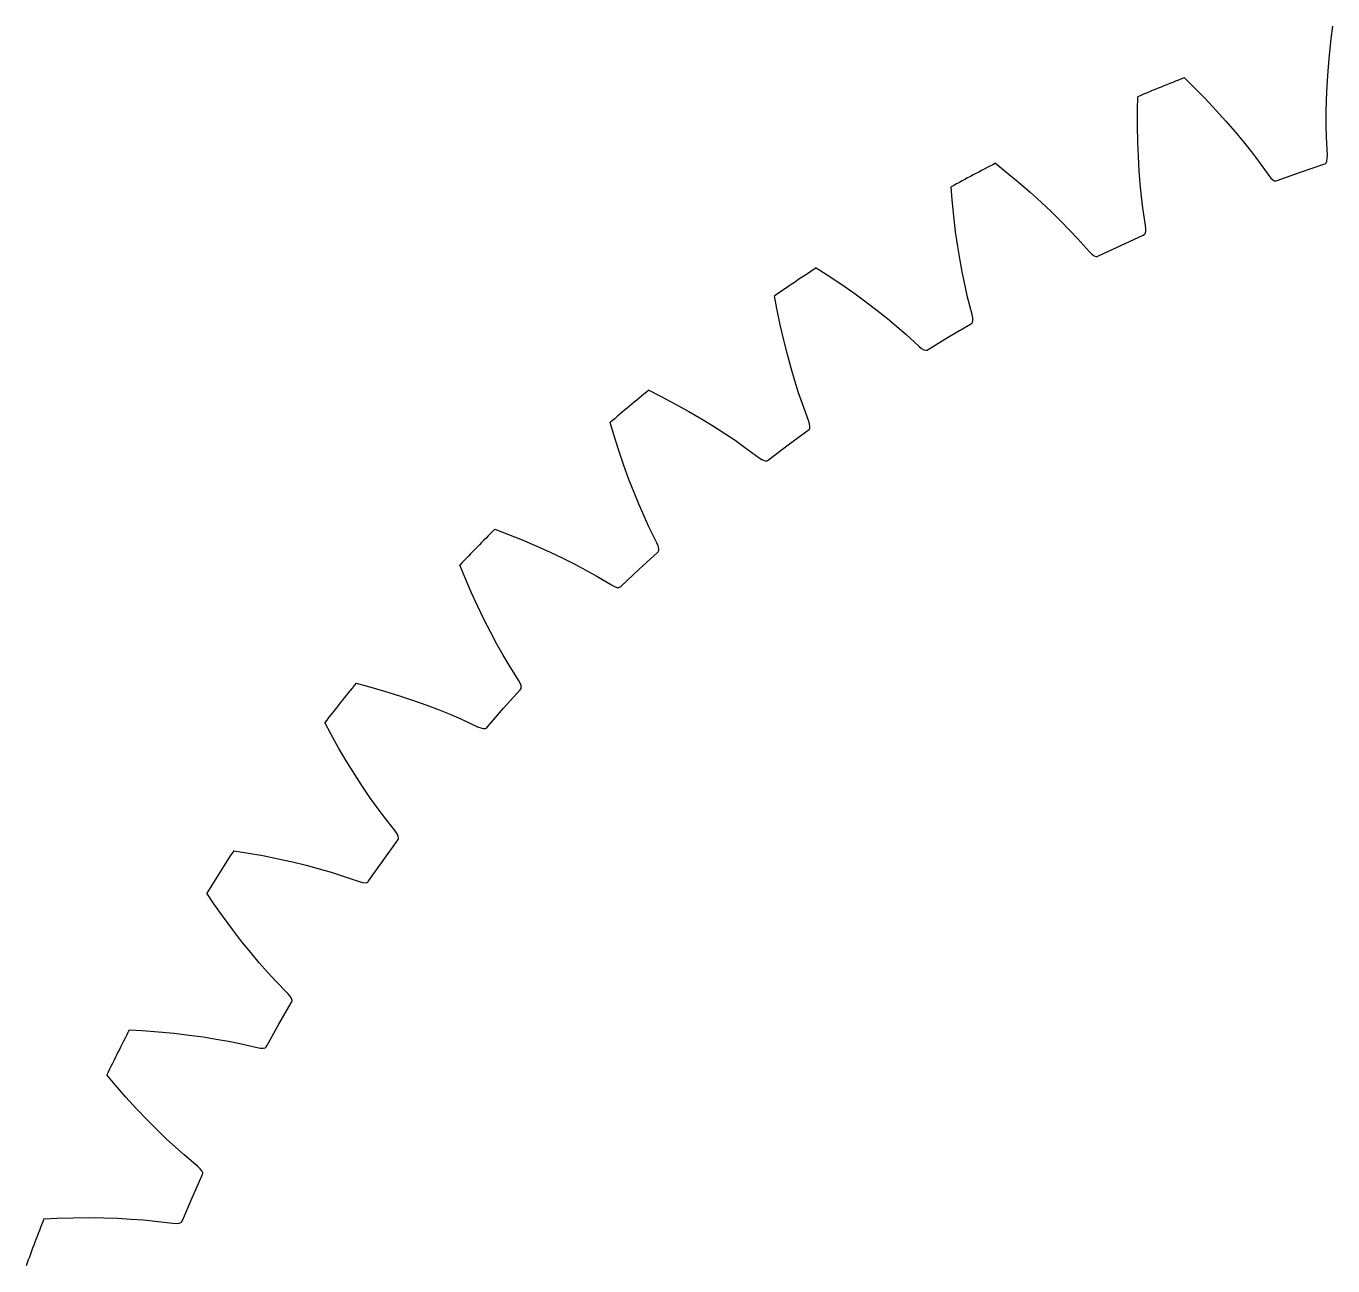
# Model space of a CAD drawing. Extents: x -27 to 210, y -94 to 94.
# Drawn here: x 26.7 to 88, y 32.2 to 90.4 of the extents above; entities that cross this region are included whole.
import ezdxf

# ---------------------------------------------------------------- set-up
doc = ezdxf.new("R2010")
doc.units = 0

msp = doc.modelspace()

# ---------------------------------------------------------------- linework, layer by layer
at = {"layer": 'layer0'}
for p, q in [((87.883, 89.798), (87.958, 90.397)), ((87.801, 89.027), (87.883, 89.798)), ((87.738, 88.293), (87.801, 89.027)), ((87.694, 87.597), (87.738, 88.293)), ((80.995, 87.975), (81.426, 87.552)), ((78.796, 86.482), (78.809, 87.086)), ((81.426, 87.552), (81.968, 86.998)), ((87.665, 86.936), (87.694, 87.597)), ((78.794, 85.707), (78.796, 86.482)), ((81.968, 86.998), (82.473, 86.461)), ((82.473, 86.461), (82.94, 85.943)), ((87.651, 86.312), (87.665, 86.936)), ((82.94, 85.943), (83.372, 85.443)), ((87.65, 85.727), (87.651, 86.312)), ((78.807, 84.97), (78.794, 85.707)), ((83.372, 85.443), (83.771, 84.962)), ((87.661, 85.181), (87.65, 85.727)), ((78.834, 84.274), (78.807, 84.97)), ((83.771, 84.962), (84.134, 84.504)), ((87.7, 84.344), (87.661, 85.181)), ((78.874, 83.614), (78.834, 84.274)), ((84.134, 84.504), (84.465, 84.069)), ((84.465, 84.069), (84.954, 83.388)), ((87.617, 83.949), (87.641, 83.977)), ((87.641, 83.977), (87.678, 84.061)), ((87.678, 84.061), (87.698, 84.184)), ((87.698, 84.184), (87.7, 84.344)), ((72.132, 83.961), (72.604, 83.584)), ((72.604, 83.584), (73.201, 83.089)), ((78.924, 82.991), (78.874, 83.614)), ((84.954, 83.388), (85.055, 83.264)), ((85.35, 83.153), (86.44, 83.54)), ((86.44, 83.54), (87.535, 83.913)), ((87.535, 83.913), (87.59, 83.932)), ((87.59, 83.932), (87.617, 83.949)), ((70.099, 82.25), (70.049, 82.852)), ((73.201, 83.089), (73.758, 82.607)), ((78.983, 82.409), (78.924, 82.991)), ((85.055, 83.264), (85.146, 83.181)), ((85.146, 83.181), (85.227, 83.137)), ((85.227, 83.137), (85.264, 83.131)), ((85.264, 83.131), (85.296, 83.134)), ((85.296, 83.134), (85.35, 83.153)), ((70.176, 81.479), (70.099, 82.25)), ((73.758, 82.607), (74.276, 82.14)), ((74.276, 82.14), (74.757, 81.687)), ((79.05, 81.867), (78.983, 82.409)), ((74.757, 81.687), (75.203, 81.249)), ((79.176, 81.038), (79.05, 81.867)), ((70.265, 80.747), (70.176, 81.479)), ((75.203, 81.249), (75.612, 80.831)), ((79.19, 80.879), (79.176, 81.038)), ((70.363, 80.057), (70.265, 80.747)), ((75.612, 80.831), (75.985, 80.433)), ((75.985, 80.433), (76.542, 79.805)), ((78.005, 80.109), (79.055, 80.593)), ((79.055, 80.593), (79.108, 80.617)), ((79.108, 80.617), (79.133, 80.638)), ((79.133, 80.638), (79.154, 80.668)), ((79.154, 80.668), (79.182, 80.755)), ((79.182, 80.755), (79.19, 80.879)), ((70.471, 79.404), (70.363, 80.057)), ((76.542, 79.805), (76.655, 79.692)), ((76.655, 79.692), (76.754, 79.619)), ((76.96, 79.612), (78.005, 80.109)), ((70.585, 78.79), (70.471, 79.404)), ((76.754, 79.619), (76.84, 79.584)), ((76.84, 79.584), (76.876, 79.581)), ((76.876, 79.581), (76.908, 79.588)), ((76.908, 79.588), (76.96, 79.612)), ((63.729, 79.057), (64.237, 78.73)), ((64.237, 78.73), (64.882, 78.3)), ((70.704, 78.218), (70.585, 78.79)), ((64.882, 78.3), (65.486, 77.878)), ((65.486, 77.878), (66.049, 77.466)), ((70.826, 77.686), (70.704, 78.218)), ((61.882, 77.146), (61.771, 77.74)), ((66.049, 77.466), (66.574, 77.065)), ((71.036, 76.874), (70.826, 77.686)), ((62.038, 76.387), (61.882, 77.146)), ((66.574, 77.065), (67.062, 76.675)), ((67.062, 76.675), (67.512, 76.301)), ((71.066, 76.717), (71.036, 76.874)), ((71.071, 76.593), (71.066, 76.717)), ((62.202, 75.668), (62.038, 76.387)), ((67.512, 76.301), (67.924, 75.944)), ((69.967, 75.829), (70.962, 76.419)), ((70.962, 76.419), (71.011, 76.448)), ((71.011, 76.448), (71.035, 76.471)), ((71.035, 76.471), (71.053, 76.503)), ((71.053, 76.503), (71.071, 76.593)), ((62.371, 74.992), (62.202, 75.668)), ((67.924, 75.944), (68.542, 75.377)), ((68.979, 75.228), (69.967, 75.829)), ((62.545, 74.354), (62.371, 74.992)), ((68.542, 75.377), (68.666, 75.276)), ((68.666, 75.276), (68.773, 75.213)), ((68.773, 75.213), (68.862, 75.187)), ((68.862, 75.187), (68.898, 75.188)), ((68.898, 75.188), (68.93, 75.198)), ((68.93, 75.198), (68.979, 75.228)), ((62.721, 73.755), (62.545, 74.354)), ((62.899, 73.197), (62.721, 73.755)), ((55.875, 73.315), (56.414, 73.042)), ((56.414, 73.042), (57.099, 72.68)), ((63.075, 72.681), (62.899, 73.197)), ((57.099, 72.68), (57.743, 72.322)), ((63.367, 71.894), (63.075, 72.681)), ((54.234, 71.224), (54.063, 71.803)), ((57.743, 72.322), (58.346, 71.971)), ((58.346, 71.971), (58.91, 71.626)), ((63.414, 71.742), (63.367, 71.894)), ((63.432, 71.619), (63.414, 71.742)), ((54.468, 70.485), (54.234, 71.224)), ((58.91, 71.626), (59.435, 71.289)), ((59.435, 71.289), (59.921, 70.963)), ((62.411, 70.746), (63.341, 71.434)), ((63.341, 71.434), (63.387, 71.468)), ((63.387, 71.468), (63.408, 71.494)), ((63.408, 71.494), (63.422, 71.527)), ((63.422, 71.527), (63.432, 71.619)), ((59.921, 70.963), (60.368, 70.649)), ((60.368, 70.649), (61.041, 70.149)), ((61.49, 70.046), (62.411, 70.746)), ((54.704, 69.787), (54.468, 70.485)), ((61.041, 70.149), (61.175, 70.061)), ((61.175, 70.061), (61.288, 70.01)), ((61.288, 70.01), (61.378, 69.993)), ((61.378, 69.993), (61.414, 69.998)), ((61.414, 69.998), (61.445, 70.011)), ((61.445, 70.011), (61.49, 70.046)), ((54.942, 69.131), (54.704, 69.787)), ((55.18, 68.515), (54.942, 69.131)), ((55.418, 67.937), (55.18, 68.515)), ((55.651, 67.401), (55.418, 67.937)), ((55.88, 66.905), (55.651, 67.401)), ((56.251, 66.153), (55.88, 66.905)), ((48.652, 66.795), (49.217, 66.58)), ((49.217, 66.58), (49.936, 66.29)), ((49.936, 66.29), (50.613, 66)), ((50.613, 66), (51.248, 65.713)), ((51.248, 65.713), (51.845, 65.427)), ((55.418, 64.912), (56.272, 65.693)), ((56.313, 66.006), (56.251, 66.153)), ((56.272, 65.693), (56.315, 65.731)), ((56.344, 65.886), (56.313, 66.006)), ((56.315, 65.731), (56.333, 65.759)), ((56.333, 65.759), (56.344, 65.794)), ((56.344, 65.794), (56.344, 65.886)), ((47.236, 64.547), (47.005, 65.106)), ((51.845, 65.427), (52.403, 65.146)), ((52.403, 65.146), (52.919, 64.872)), ((47.544, 63.836), (47.236, 64.547)), ((52.919, 64.872), (53.396, 64.606)), ((53.396, 64.606), (54.117, 64.178)), ((54.574, 64.121), (55.418, 64.912)), ((47.851, 63.166), (47.544, 63.836)), ((54.117, 64.178), (54.259, 64.104)), ((54.259, 64.104), (54.376, 64.065)), ((54.376, 64.065), (54.468, 64.057)), ((54.468, 64.057), (54.504, 64.066)), ((54.504, 64.066), (54.533, 64.082)), ((54.533, 64.082), (54.574, 64.121)), ((48.155, 62.538), (47.851, 63.166)), ((48.455, 61.949), (48.155, 62.538)), ((48.751, 61.399), (48.455, 61.949)), ((49.038, 60.89), (48.751, 61.399)), ((49.316, 60.42), (49.038, 60.89)), ((49.763, 59.71), (49.316, 60.42)), ((42.139, 59.568), (42.722, 59.412)), ((49.84, 59.57), (49.763, 59.71)), ((49.883, 59.454), (49.84, 59.57)), ((49.892, 59.362), (49.883, 59.454)), ((42.722, 59.412), (43.467, 59.197)), ((43.467, 59.197), (44.171, 58.979)), ((44.171, 58.979), (44.832, 58.758)), ((49.062, 58.39), (49.831, 59.254)), ((49.831, 59.254), (49.87, 59.297)), ((49.87, 59.297), (49.885, 59.326)), ((49.885, 59.326), (49.892, 59.362)), ((44.832, 58.758), (45.455, 58.536)), ((45.455, 58.536), (46.039, 58.313)), ((46.039, 58.313), (46.581, 58.093)), ((48.304, 57.517), (49.062, 58.39)), ((40.961, 57.186), (40.674, 57.718)), ((46.581, 58.093), (47.082, 57.878)), ((47.082, 57.878), (47.843, 57.526)), ((41.34, 56.51), (40.961, 57.186)), ((47.843, 57.526), (47.992, 57.468)), ((47.992, 57.468), (48.113, 57.44)), ((48.113, 57.44), (48.205, 57.443)), ((48.205, 57.443), (48.24, 57.454)), ((48.24, 57.454), (48.267, 57.473)), ((48.267, 57.473), (48.304, 57.517)), ((41.715, 55.875), (41.34, 56.51)), ((42.081, 55.282), (41.715, 55.875)), ((42.441, 54.727), (42.081, 55.282)), ((42.791, 54.211), (42.441, 54.727)), ((43.13, 53.733), (42.791, 54.211)), ((43.455, 53.295), (43.13, 53.733)), ((43.972, 52.635), (43.455, 53.295)), ((43.411, 51.25), (44.087, 52.188)), ((44.063, 52.503), (43.972, 52.635)), ((44.117, 52.392), (44.063, 52.503)), ((44.087, 52.188), (44.121, 52.235)), ((44.136, 52.302), (44.117, 52.392)), ((44.121, 52.235), (44.133, 52.265)), ((44.133, 52.265), (44.136, 52.302)), ((36.403, 51.709), (36.999, 51.614)), ((36.999, 51.614), (37.762, 51.477)), ((37.762, 51.477), (38.485, 51.332)), ((38.485, 51.332), (39.165, 51.18)), ((39.165, 51.18), (39.808, 51.023)), ((39.808, 51.023), (40.411, 50.862)), ((42.746, 50.303), (43.411, 51.25)), ((40.411, 50.862), (40.973, 50.699)), ((40.973, 50.699), (41.494, 50.536)), ((41.494, 50.536), (42.287, 50.265)), ((42.287, 50.265), (42.441, 50.222)), ((42.714, 50.256), (42.746, 50.303)), ((35.476, 49.218), (35.136, 49.718)), ((42.441, 50.222), (42.564, 50.207)), ((42.564, 50.207), (42.655, 50.219)), ((42.655, 50.219), (42.689, 50.234)), ((42.689, 50.234), (42.714, 50.256)), ((35.923, 48.586), (35.476, 49.218)), ((36.361, 47.993), (35.923, 48.586)), ((36.786, 47.44), (36.361, 47.993)), ((37.201, 46.925), (36.786, 47.44)), ((37.603, 46.447), (37.201, 46.925)), ((37.988, 46.007), (37.603, 46.447)), ((38.357, 45.604), (37.988, 46.007)), ((38.939, 45.001), (38.357, 45.604)), ((39.043, 44.88), (38.939, 45.001)), ((39.109, 44.775), (39.043, 44.88)), ((39.137, 44.687), (39.109, 44.775)), ((38.523, 43.566), (39.099, 44.569)), ((39.099, 44.569), (39.128, 44.619)), ((39.128, 44.619), (39.137, 44.65)), ((39.137, 44.65), (39.137, 44.687)), ((37.96, 42.556), (38.523, 43.566)), ((31.505, 43.302), (32.108, 43.269)), ((32.108, 43.269), (32.881, 43.211)), ((32.881, 43.211), (33.615, 43.141)), ((33.615, 43.141), (34.307, 43.06)), ((34.307, 43.06), (34.962, 42.97)), ((34.962, 42.97), (35.579, 42.872)), ((35.579, 42.872), (36.155, 42.768)), ((36.155, 42.768), (36.69, 42.659)), ((36.69, 42.659), (37.507, 42.47)), ((37.507, 42.47), (37.664, 42.444)), ((37.664, 42.444), (37.788, 42.442)), ((37.788, 42.442), (37.878, 42.463)), ((37.878, 42.463), (37.91, 42.481)), ((37.91, 42.481), (37.932, 42.505)), ((37.932, 42.505), (37.96, 42.556)), ((30.839, 40.729), (30.45, 41.192)), ((31.349, 40.146), (30.839, 40.729)), ((31.845, 39.601), (31.349, 40.146)), ((32.326, 39.096), (31.845, 39.601)), ((32.791, 38.626), (32.326, 39.096)), ((33.24, 38.192), (32.791, 38.626)), ((33.669, 37.794), (33.24, 38.192)), ((34.076, 37.431), (33.669, 37.794)), ((34.718, 36.891), (34.076, 37.431)), ((34.834, 36.781), (34.718, 36.891)), ((34.91, 36.683), (34.834, 36.781)), ((34.452, 35.42), (34.922, 36.477)), ((34.947, 36.598), (34.91, 36.683)), ((34.922, 36.477), (34.945, 36.53)), ((34.945, 36.53), (34.951, 36.562)), ((34.951, 36.562), (34.947, 36.598)), ((33.995, 34.357), (34.452, 35.42)), ((27.498, 34.436), (28.101, 34.465)), ((28.101, 34.465), (28.876, 34.487)), ((28.876, 34.487), (29.613, 34.493)), ((29.613, 34.493), (30.31, 34.484)), ((30.31, 34.484), (30.971, 34.461)), ((30.971, 34.461), (31.595, 34.427)), ((31.595, 34.427), (32.178, 34.383)), ((32.178, 34.383), (32.721, 34.33)), ((32.721, 34.33), (33.553, 34.226)), ((33.973, 34.304), (33.995, 34.357)), ((33.553, 34.226), (33.713, 34.216)), ((33.713, 34.216), (33.836, 34.226)), ((33.836, 34.226), (33.923, 34.256)), ((33.923, 34.256), (33.953, 34.278)), ((33.953, 34.278), (33.973, 34.304))]:
    msp.add_line(p, q, dxfattribs=at)
for start, end in [(111.41581, 112.84649), (117.31745, 118.74813), (123.21909, 124.64976), (129.12073, 130.55141), (135.02237, 136.45304), (140.924, 142.35468), (146.82564, 148.25632), (152.72728, 154.15796), (158.62892, 160.0596)]:
    msp.add_arc((115.5, 0), 94.5, start, end, dxfattribs=at)
at = {"layer": 'layer2'}
for p, q in [((87.883, 89.798), (87.958, 90.397)), ((87.801, 89.027), (87.883, 89.798)), ((87.738, 88.293), (87.801, 89.027)), ((87.694, 87.597), (87.738, 88.293)), ((80.995, 87.975), (81.426, 87.552)), ((78.796, 86.482), (78.809, 87.086)), ((81.426, 87.552), (81.968, 86.998)), ((87.665, 86.936), (87.694, 87.597)), ((78.794, 85.707), (78.796, 86.482)), ((81.968, 86.998), (82.473, 86.461)), ((82.473, 86.461), (82.94, 85.943)), ((87.651, 86.312), (87.665, 86.936)), ((82.94, 85.943), (83.372, 85.443)), ((87.65, 85.727), (87.651, 86.312)), ((78.807, 84.97), (78.794, 85.707)), ((83.372, 85.443), (83.771, 84.962)), ((87.661, 85.181), (87.65, 85.727)), ((78.834, 84.274), (78.807, 84.97)), ((83.771, 84.962), (84.134, 84.504)), ((87.7, 84.344), (87.661, 85.181)), ((78.874, 83.614), (78.834, 84.274)), ((84.134, 84.504), (84.465, 84.069)), ((84.465, 84.069), (84.954, 83.388)), ((87.617, 83.949), (87.641, 83.977)), ((87.641, 83.977), (87.678, 84.061)), ((87.678, 84.061), (87.698, 84.184)), ((87.698, 84.184), (87.7, 84.344)), ((72.132, 83.961), (72.604, 83.584)), ((72.604, 83.584), (73.201, 83.089)), ((78.924, 82.991), (78.874, 83.614)), ((84.954, 83.388), (85.055, 83.264)), ((85.35, 83.153), (86.44, 83.54)), ((86.44, 83.54), (87.535, 83.913)), ((87.535, 83.913), (87.59, 83.932)), ((87.59, 83.932), (87.617, 83.949)), ((70.099, 82.25), (70.049, 82.852)), ((73.201, 83.089), (73.758, 82.607)), ((78.983, 82.409), (78.924, 82.991)), ((85.055, 83.264), (85.146, 83.181)), ((85.146, 83.181), (85.227, 83.137)), ((85.227, 83.137), (85.264, 83.131)), ((85.264, 83.131), (85.296, 83.134)), ((85.296, 83.134), (85.35, 83.153)), ((70.176, 81.479), (70.099, 82.25)), ((73.758, 82.607), (74.276, 82.14)), ((74.276, 82.14), (74.757, 81.687)), ((79.05, 81.867), (78.983, 82.409)), ((74.757, 81.687), (75.203, 81.249)), ((79.176, 81.038), (79.05, 81.867)), ((70.265, 80.747), (70.176, 81.479)), ((75.203, 81.249), (75.612, 80.831)), ((79.19, 80.879), (79.176, 81.038)), ((70.363, 80.057), (70.265, 80.747)), ((75.612, 80.831), (75.985, 80.433)), ((75.985, 80.433), (76.542, 79.805)), ((78.005, 80.109), (79.055, 80.593)), ((79.055, 80.593), (79.108, 80.617)), ((79.108, 80.617), (79.133, 80.638)), ((79.133, 80.638), (79.154, 80.668)), ((79.154, 80.668), (79.182, 80.755)), ((79.182, 80.755), (79.19, 80.879)), ((70.471, 79.404), (70.363, 80.057)), ((76.542, 79.805), (76.655, 79.692)), ((76.655, 79.692), (76.754, 79.619)), ((76.96, 79.612), (78.005, 80.109)), ((70.585, 78.79), (70.471, 79.404)), ((76.754, 79.619), (76.84, 79.584)), ((76.84, 79.584), (76.876, 79.581)), ((76.876, 79.581), (76.908, 79.588)), ((76.908, 79.588), (76.96, 79.612)), ((63.729, 79.057), (64.237, 78.73)), ((64.237, 78.73), (64.882, 78.3)), ((70.704, 78.218), (70.585, 78.79)), ((64.882, 78.3), (65.486, 77.878)), ((65.486, 77.878), (66.049, 77.466)), ((70.826, 77.686), (70.704, 78.218)), ((61.882, 77.146), (61.771, 77.74)), ((66.049, 77.466), (66.574, 77.065)), ((71.036, 76.874), (70.826, 77.686)), ((62.038, 76.387), (61.882, 77.146)), ((66.574, 77.065), (67.062, 76.675)), ((67.062, 76.675), (67.512, 76.301)), ((71.066, 76.717), (71.036, 76.874)), ((71.071, 76.593), (71.066, 76.717)), ((62.202, 75.668), (62.038, 76.387)), ((67.512, 76.301), (67.924, 75.944)), ((69.967, 75.829), (70.962, 76.419)), ((70.962, 76.419), (71.011, 76.448)), ((71.011, 76.448), (71.035, 76.471)), ((71.035, 76.471), (71.053, 76.503)), ((71.053, 76.503), (71.071, 76.593)), ((62.371, 74.992), (62.202, 75.668)), ((67.924, 75.944), (68.542, 75.377)), ((68.979, 75.228), (69.967, 75.829)), ((62.545, 74.354), (62.371, 74.992)), ((68.542, 75.377), (68.666, 75.276)), ((68.666, 75.276), (68.773, 75.213)), ((68.773, 75.213), (68.862, 75.187)), ((68.862, 75.187), (68.898, 75.188)), ((68.898, 75.188), (68.93, 75.198)), ((68.93, 75.198), (68.979, 75.228)), ((62.721, 73.755), (62.545, 74.354)), ((62.899, 73.197), (62.721, 73.755)), ((55.875, 73.315), (56.414, 73.042)), ((56.414, 73.042), (57.099, 72.68)), ((63.075, 72.681), (62.899, 73.197)), ((57.099, 72.68), (57.743, 72.322)), ((63.367, 71.894), (63.075, 72.681)), ((54.234, 71.224), (54.063, 71.803)), ((57.743, 72.322), (58.346, 71.971)), ((58.346, 71.971), (58.91, 71.626)), ((63.414, 71.742), (63.367, 71.894)), ((63.432, 71.619), (63.414, 71.742)), ((54.468, 70.485), (54.234, 71.224)), ((58.91, 71.626), (59.435, 71.289)), ((59.435, 71.289), (59.921, 70.963)), ((62.411, 70.746), (63.341, 71.434)), ((63.341, 71.434), (63.387, 71.468)), ((63.387, 71.468), (63.408, 71.494)), ((63.408, 71.494), (63.422, 71.527)), ((63.422, 71.527), (63.432, 71.619)), ((59.921, 70.963), (60.368, 70.649)), ((60.368, 70.649), (61.041, 70.149)), ((61.49, 70.046), (62.411, 70.746)), ((54.704, 69.787), (54.468, 70.485)), ((61.041, 70.149), (61.175, 70.061)), ((61.175, 70.061), (61.288, 70.01)), ((61.288, 70.01), (61.378, 69.993)), ((61.378, 69.993), (61.414, 69.998)), ((61.414, 69.998), (61.445, 70.011)), ((61.445, 70.011), (61.49, 70.046)), ((54.942, 69.131), (54.704, 69.787)), ((55.18, 68.515), (54.942, 69.131)), ((55.418, 67.937), (55.18, 68.515)), ((55.651, 67.401), (55.418, 67.937)), ((55.88, 66.905), (55.651, 67.401)), ((56.251, 66.153), (55.88, 66.905)), ((48.652, 66.795), (49.217, 66.58)), ((49.217, 66.58), (49.936, 66.29)), ((49.936, 66.29), (50.613, 66)), ((50.613, 66), (51.248, 65.713)), ((51.248, 65.713), (51.845, 65.427)), ((55.418, 64.912), (56.272, 65.693)), ((56.313, 66.006), (56.251, 66.153)), ((56.272, 65.693), (56.315, 65.731)), ((56.344, 65.886), (56.313, 66.006)), ((56.315, 65.731), (56.333, 65.759)), ((56.333, 65.759), (56.344, 65.794)), ((56.344, 65.794), (56.344, 65.886)), ((47.236, 64.547), (47.005, 65.106)), ((51.845, 65.427), (52.403, 65.146)), ((52.403, 65.146), (52.919, 64.872)), ((47.544, 63.836), (47.236, 64.547)), ((52.919, 64.872), (53.396, 64.606)), ((53.396, 64.606), (54.117, 64.178)), ((54.574, 64.121), (55.418, 64.912)), ((47.851, 63.166), (47.544, 63.836)), ((54.117, 64.178), (54.259, 64.104)), ((54.259, 64.104), (54.376, 64.065)), ((54.376, 64.065), (54.468, 64.057)), ((54.468, 64.057), (54.504, 64.066)), ((54.504, 64.066), (54.533, 64.082)), ((54.533, 64.082), (54.574, 64.121)), ((48.155, 62.538), (47.851, 63.166)), ((48.455, 61.949), (48.155, 62.538)), ((48.751, 61.399), (48.455, 61.949)), ((49.038, 60.89), (48.751, 61.399)), ((49.316, 60.42), (49.038, 60.89)), ((49.763, 59.71), (49.316, 60.42)), ((42.139, 59.568), (42.722, 59.412)), ((49.84, 59.57), (49.763, 59.71)), ((49.883, 59.454), (49.84, 59.57)), ((49.892, 59.362), (49.883, 59.454)), ((42.722, 59.412), (43.467, 59.197)), ((43.467, 59.197), (44.171, 58.979)), ((44.171, 58.979), (44.832, 58.758)), ((49.062, 58.39), (49.831, 59.254)), ((49.831, 59.254), (49.87, 59.297)), ((49.87, 59.297), (49.885, 59.326)), ((49.885, 59.326), (49.892, 59.362)), ((44.832, 58.758), (45.455, 58.536)), ((45.455, 58.536), (46.039, 58.313)), ((46.039, 58.313), (46.581, 58.093)), ((48.304, 57.517), (49.062, 58.39)), ((40.961, 57.186), (40.674, 57.718)), ((46.581, 58.093), (47.082, 57.878)), ((47.082, 57.878), (47.843, 57.526)), ((41.34, 56.51), (40.961, 57.186)), ((47.843, 57.526), (47.992, 57.468)), ((47.992, 57.468), (48.113, 57.44)), ((48.113, 57.44), (48.205, 57.443)), ((48.205, 57.443), (48.24, 57.454)), ((48.24, 57.454), (48.267, 57.473)), ((48.267, 57.473), (48.304, 57.517)), ((41.715, 55.875), (41.34, 56.51)), ((42.081, 55.282), (41.715, 55.875)), ((42.441, 54.727), (42.081, 55.282)), ((42.791, 54.211), (42.441, 54.727)), ((43.13, 53.733), (42.791, 54.211)), ((43.455, 53.295), (43.13, 53.733)), ((43.972, 52.635), (43.455, 53.295)), ((43.411, 51.25), (44.087, 52.188)), ((44.063, 52.503), (43.972, 52.635)), ((44.117, 52.392), (44.063, 52.503)), ((44.087, 52.188), (44.121, 52.235)), ((44.136, 52.302), (44.117, 52.392)), ((44.121, 52.235), (44.133, 52.265)), ((44.133, 52.265), (44.136, 52.302)), ((36.403, 51.709), (36.999, 51.614)), ((36.999, 51.614), (37.762, 51.477)), ((37.762, 51.477), (38.485, 51.332)), ((38.485, 51.332), (39.165, 51.18)), ((39.165, 51.18), (39.808, 51.023)), ((39.808, 51.023), (40.411, 50.862)), ((42.746, 50.303), (43.411, 51.25)), ((40.411, 50.862), (40.973, 50.699)), ((40.973, 50.699), (41.494, 50.536)), ((41.494, 50.536), (42.287, 50.265)), ((42.287, 50.265), (42.441, 50.222)), ((42.714, 50.256), (42.746, 50.303)), ((35.476, 49.218), (35.136, 49.718)), ((42.441, 50.222), (42.564, 50.207)), ((42.564, 50.207), (42.655, 50.219)), ((42.655, 50.219), (42.689, 50.234)), ((42.689, 50.234), (42.714, 50.256)), ((35.923, 48.586), (35.476, 49.218)), ((36.361, 47.993), (35.923, 48.586)), ((36.786, 47.44), (36.361, 47.993)), ((37.201, 46.925), (36.786, 47.44)), ((37.603, 46.447), (37.201, 46.925)), ((37.988, 46.007), (37.603, 46.447)), ((38.357, 45.604), (37.988, 46.007)), ((38.939, 45.001), (38.357, 45.604)), ((39.043, 44.88), (38.939, 45.001)), ((39.109, 44.775), (39.043, 44.88)), ((39.137, 44.687), (39.109, 44.775)), ((38.523, 43.566), (39.099, 44.569)), ((39.099, 44.569), (39.128, 44.619)), ((39.128, 44.619), (39.137, 44.65)), ((39.137, 44.65), (39.137, 44.687)), ((37.96, 42.556), (38.523, 43.566)), ((31.505, 43.302), (32.108, 43.269)), ((32.108, 43.269), (32.881, 43.211)), ((32.881, 43.211), (33.615, 43.141)), ((33.615, 43.141), (34.307, 43.06)), ((34.307, 43.06), (34.962, 42.97)), ((34.962, 42.97), (35.579, 42.872)), ((35.579, 42.872), (36.155, 42.768)), ((36.155, 42.768), (36.69, 42.659)), ((36.69, 42.659), (37.507, 42.47)), ((37.507, 42.47), (37.664, 42.444)), ((37.664, 42.444), (37.788, 42.442)), ((37.788, 42.442), (37.878, 42.463)), ((37.878, 42.463), (37.91, 42.481)), ((37.91, 42.481), (37.932, 42.505)), ((37.932, 42.505), (37.96, 42.556)), ((30.839, 40.729), (30.45, 41.192)), ((31.349, 40.146), (30.839, 40.729)), ((31.845, 39.601), (31.349, 40.146)), ((32.326, 39.096), (31.845, 39.601)), ((32.791, 38.626), (32.326, 39.096)), ((33.24, 38.192), (32.791, 38.626)), ((33.669, 37.794), (33.24, 38.192)), ((34.076, 37.431), (33.669, 37.794)), ((34.718, 36.891), (34.076, 37.431)), ((34.834, 36.781), (34.718, 36.891)), ((34.91, 36.683), (34.834, 36.781)), ((34.452, 35.42), (34.922, 36.477)), ((34.947, 36.598), (34.91, 36.683)), ((34.922, 36.477), (34.945, 36.53)), ((34.945, 36.53), (34.951, 36.562)), ((34.951, 36.562), (34.947, 36.598)), ((33.995, 34.357), (34.452, 35.42)), ((27.498, 34.436), (28.101, 34.465)), ((28.101, 34.465), (28.876, 34.487)), ((28.876, 34.487), (29.613, 34.493)), ((29.613, 34.493), (30.31, 34.484)), ((30.31, 34.484), (30.971, 34.461)), ((30.971, 34.461), (31.595, 34.427)), ((31.595, 34.427), (32.178, 34.383)), ((32.178, 34.383), (32.721, 34.33)), ((32.721, 34.33), (33.553, 34.226)), ((33.973, 34.304), (33.995, 34.357)), ((33.553, 34.226), (33.713, 34.216)), ((33.713, 34.216), (33.836, 34.226)), ((33.836, 34.226), (33.923, 34.256)), ((33.923, 34.256), (33.953, 34.278)), ((33.953, 34.278), (33.973, 34.304))]:
    msp.add_line(p, q, dxfattribs=at)
for start, end in [(111.41581, 112.84649), (117.31745, 118.74813), (123.21909, 124.64976), (129.12073, 130.55141), (135.02237, 136.45304), (140.924, 142.35468), (146.82564, 148.25632), (152.72728, 154.15796), (158.62892, 160.0596)]:
    msp.add_arc((115.5, 0), 94.5, start, end, dxfattribs=at)

doc.saveas('drawing.dxf')
